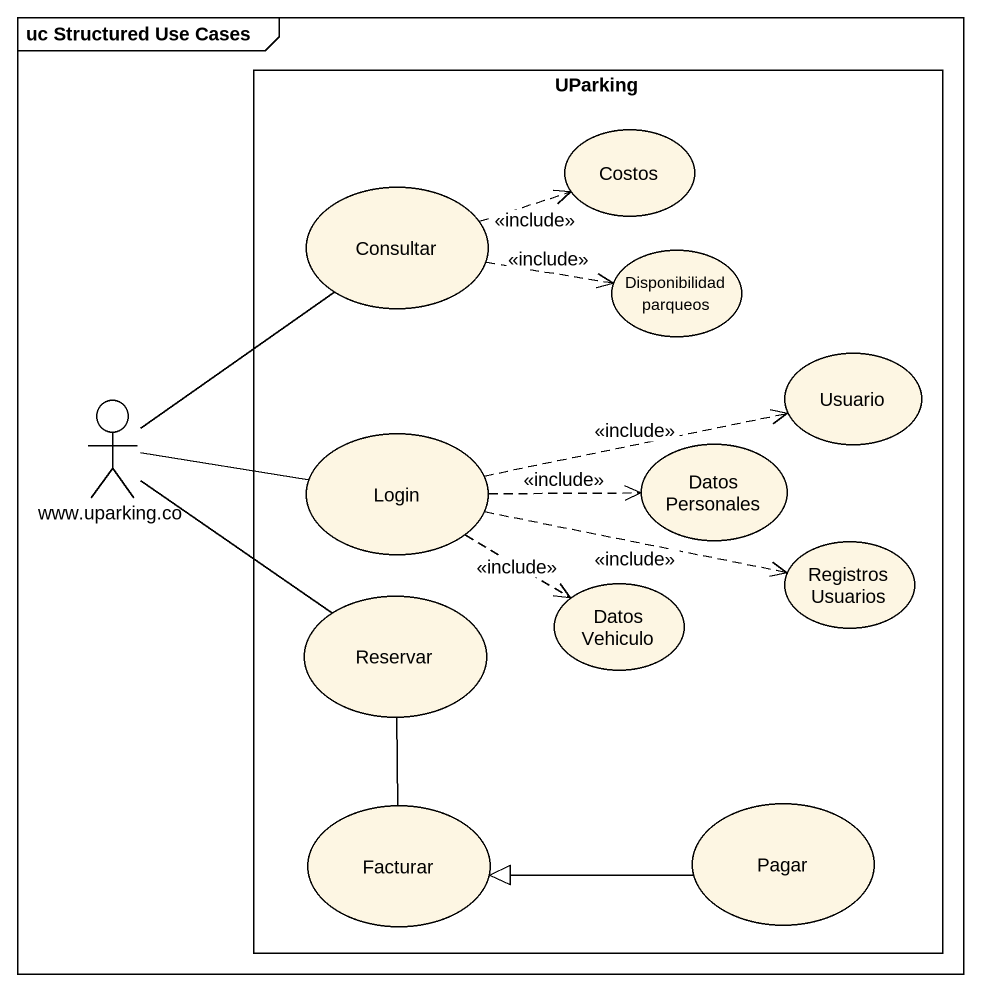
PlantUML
@startuml
mainframe uc Structured Use Cases
rectangle UParking {
  usecase Costos
  usecase Consultar
  usecase "Disponibilidad parqueos" as Disponibilidad_parqueos
  usecase Usuario
  usecase Login
  usecase "Datos Personales" as Datos_Personales
  usecase "Registros Usuarios" as Registros_Usuarios
  usecase Reservar
  usecase "Datos Vehiculo" as Datos_Vehiculo
  usecase Facturar
  usecase Pagar
}
actor "www.uparking.co" as www_uparking_co
Consultar .right.> Costos : <<include>>
Consultar .right.> Disponibilidad_parqueos : <<include>>
www_uparking_co -up- Consultar
www_uparking_co -right- Login
www_uparking_co -- Reservar
Login .right.> Usuario : <<include>>
Login .right.> Datos_Personales : <<include>>
Login .right.> Registros_Usuarios : <<include>>
Login .right.> Datos_Vehiculo : <<include>>
Facturar -up- Reservar
Pagar -left-|> Facturar
@enduml
